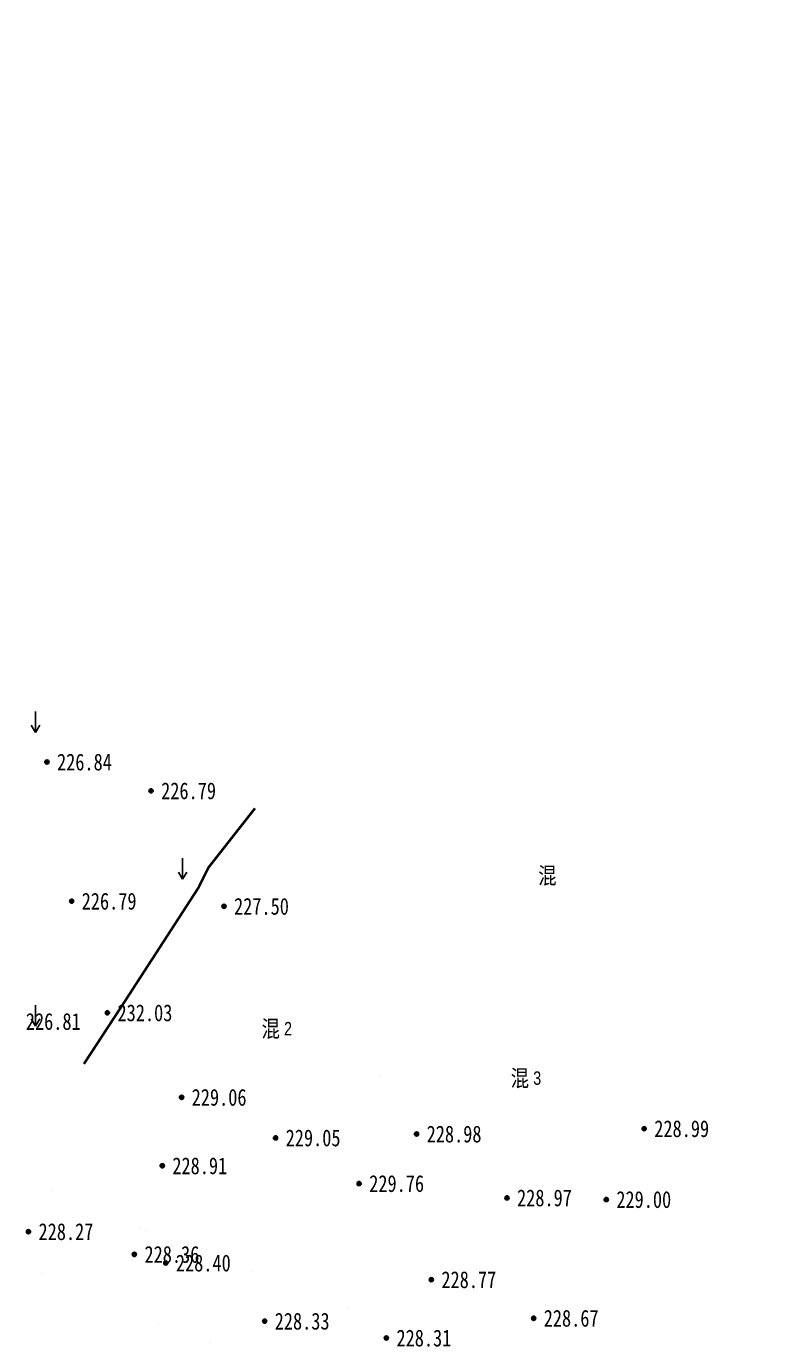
# Model space of a CAD drawing. Header units: millimetres. Extents: x -725 to 2274960, y -506 to 2980382.
# Drawn here: x 560571.5 to 560615.3, y 2885505.5 to 2885583.8 of the extents above; entities that cross this region are included whole.
import ezdxf
from ezdxf.enums import TextEntityAlignment as Align

# ---------------------------------------------------------------- set-up
doc = ezdxf.new("R2010")
doc.units = ezdxf.units.MM
doc.header["$LTSCALE"] = 1000
doc.linetypes.add('X3', pattern=[5, 4, -1])
for name, color, linetype in [('DLSS', 8, 'Continuous'), ('GCD', 8, 'Continuous'), ('JMD', 8, 'Continuous'), ('YHJ_剖面_梁板', 4, 'Continuous'), ('ZBTZ', 8, 'Continuous')]:
    doc.layers.add(name, color=color, linetype=linetype)
doc.styles.add('等线体', font='simhei.ttf')
doc.styles.add('细等线体', font='', dxfattribs={"width": 0.8})
doc.styles.get('细等线体').set_extended_font_data('FZXiDengXian-Z06S')
doc.linetypes.add('1161', pattern='A,0,[149,AAA.SHX,S=0.15,R=0,X=0,Y=0],-1.6', length=1.6)
doc.linetypes.add('443', pattern='A,5,[169,AAA.SHX,S=0.83,R=0,X=0,Y=0],5', length=10)

# ---------------------------------------------------------------- blocks, each defined once
blk = doc.blocks.new('gc120')
for p, q in [((0, 0), (0, 2.5)), ((-0.5, 0.87), (0, 0)), ((0, 0), (0.5, 0.87))]:
    blk.add_line(p, q)
blk = doc.blocks.new('gc200')
h = blk.add_hatch(color=256)
edge = h.paths.add_edge_path()
edge.add_arc((0, 0), 0.25, 0, 360)
blk.add_circle((0, 0), 0.25)

msp = doc.modelspace()

# ---------------------------------------------------------------- linework, layer by layer
at = {"layer": 'DLSS', "linetype": 'X3', "const_width": 0.0001, "flags": 128}
for points, elevation in [([(560602.7051, 2885498.5574), (560587.9401, 2885503.5184), (560577.2169, 2885507.2568), (560567.1558, 2885512.0239), (560553.8781, 2885519.2211), (560538.0305, 2885531.2246), (560524.6792, 2885542.6793), (560513.0957, 2885552.6893), (560495.4796, 2885568.2188), (560484.0251, 2885577.9468), (560458.6705, 2885596.5553), (560431.8988, 2885614.212), (560412.7416, 2885627.4434), (560396.9685, 2885635.5986), (560390.6671, 2885639.1491)], 222.1495), ([(560412.158, 2885633.289), (560418.9093, 2885629.2711), (560425.987, 2885624.5234), (560438.1994, 2885616.0126), (560446.8462, 2885610.0254), (560461.2674, 2885600.435), (560468.4164, 2885595.6736), (560482.6738, 2885585.0549), (560495.5396, 2885574.2139), (560510.3611, 2885561.808), (560525.307, 2885548.57), (560534.2104, 2885540.6416), (560541.3275, 2885534.5549), (560549.242, 2885528.2381), (560556.1877, 2885523.4429), (560565.2041, 2885518.4674), (560574.7122, 2885513.6644), (560583.2466, 2885510.3415), (560592.3922, 2885506.7754), (560600.8898, 2885504.2336), (560604.4755, 2885502.9819)], 222.9981)]:
    msp.add_lwpolyline(points, dxfattribs=dict(at, elevation=elevation))
at = {"layer": 'DLSS', "color": 4, "const_width": 0.0001, "flags": 128}
for points, elevation in [([(560602.7051, 2885498.5574), (560587.9401, 2885503.5184), (560577.2169, 2885507.2568), (560567.1558, 2885512.0239), (560553.8781, 2885519.2211), (560538.0305, 2885531.2246), (560524.6792, 2885542.6793), (560513.0957, 2885552.6893), (560495.4796, 2885568.2188), (560484.0251, 2885577.9468), (560458.6705, 2885596.5553), (560431.8988, 2885614.212), (560412.7416, 2885627.4434), (560396.9685, 2885635.5986), (560390.6671, 2885639.1491)], 222.1495), ([(560412.158, 2885633.289), (560418.9093, 2885629.2711), (560425.987, 2885624.5234), (560438.1994, 2885616.0126), (560446.8462, 2885610.0254), (560461.2674, 2885600.435), (560468.4164, 2885595.6736), (560482.6738, 2885585.0549), (560495.5396, 2885574.2139), (560510.3611, 2885561.808), (560525.307, 2885548.57), (560534.2104, 2885540.6416), (560541.3275, 2885534.5549), (560549.242, 2885528.2381), (560556.1877, 2885523.4429), (560565.2041, 2885518.4674), (560574.7122, 2885513.6644), (560583.2466, 2885510.3415), (560592.3922, 2885506.7754), (560600.8898, 2885504.2336), (560604.4755, 2885502.9819)], 222.9981)]:
    msp.add_lwpolyline(points, dxfattribs=dict(at, elevation=elevation))
at = {"layer": 'JMD', "linetype": 'Continuous', "flags": 128}
for points, const_width, elevation in [([(560603.0878, 2885528.9522), (560599.0049, 2885530.8111), (560603.138, 2885537.9333), (560606.9362, 2885535.8075)], 0.00000223, 225.532), ([(560603.0878, 2885528.9522), (560599.0049, 2885530.8111), (560603.138, 2885537.9333), (560606.9362, 2885535.8075)], 0.00000223, 225.532), ([(560589.7517, 2885516.8122), (560578.7982, 2885523.5465), (560583.7418, 2885531.4879), (560594.6574, 2885524.6929)], 0.00000223, 233.7805), ([(560589.7517, 2885516.8122), (560578.7982, 2885523.5465), (560583.7418, 2885531.4879), (560594.6574, 2885524.6929)], 0.00000223, 233.7805), ([(560605.1201, 2885513.9137), (560593.5992, 2885520.2599), (560597.8903, 2885528.3959), (560609.5226, 2885522.2608)], 0.00000224, 236.9366), ([(560605.1201, 2885513.9137), (560593.5992, 2885520.2599), (560597.8903, 2885528.3959), (560609.5226, 2885522.2608)], 0.00000224, 236.9366)]:
    msp.add_lwpolyline(points, close=True, dxfattribs=dict(at, const_width=const_width, elevation=elevation))
at = {"layer": 'JMD', "linetype": '443', "elevation": 222.8669, "flags": 128}
msp.add_lwpolyline([(560574.9452, 2885522.0387, 0.15, 0.15, 0), (560577.2934, 2885525.6314, 0.15, 0.15, 0), (560581.7677, 2885532.5408, 0.15, 0.15, 0), (560582.3527, 2885533.7277, 0.15, 0.15, 0), (560585.1268, 2885537.2618, 0.15, 0.15, 0)], format="xyseb", dxfattribs=at)
msp.add_lwpolyline([(560574.9452, 2885522.0387, 0.15, 0.15, 0), (560577.2934, 2885525.6314, 0.15, 0.15, 0), (560581.7677, 2885532.5408, 0.15, 0.15, 0), (560582.3527, 2885533.7277, 0.15, 0.15, 0), (560585.1268, 2885537.2618, 0.15, 0.15, 0)], format="xyseb", dxfattribs=at)
at = {"layer": 'YHJ_剖面_梁板'}
msp.add_circle((589254.9496, 2837256.879), 143124.932, dxfattribs=at)
at = {"layer": 'ZBTZ', "linetype": '1161', "elevation": 226.2221, "flags": 128}
msp.add_lwpolyline([(560574.1609, 2885522.3256, 0.00000223, 0.00000223, 0), (560584.5865, 2885538.0371, 0.00000222, 0.00000222, 0), (560559.9007, 2885554.8719, 0.00000222, 0.00000222, 0), (560568.7394, 2885570.6672, 0.00000222, 0.00000222, 0), (560563.5464, 2885572.2264, 0.00000222, 0.00000222, 0), (560559.2698, 2885572.1513, 0.00000222, 0.00000222, 0), (560556.7223, 2885570.4754, 0.00000222, 0.00000222, 0), (560553.8574, 2885570.6162, 0.00000222, 0.00000222, 0), (560546.1164, 2885577.208, 0.00000222, 0.00000222, 0), (560540.1629, 2885583.6619, 0.00000222, 0.00000222, 0), (560533.3159, 2885571.9124, 0.00000222, 0.00000222, 0), (560546.1356, 2885561.733, 0.00000222, 0.00000222, 0), (560537.7737, 2885548.4807, 0.00000222, 0.00000222, 0), (560545.5816, 2885538.8237, 0.00000222, 0.00000222, 0), (560555.6923, 2885531.452, 0.00000222, 0.00000222, 0), (560566.2805, 2885522.9236, 0.00000222, 0.00000222, 0), (560572.3336, 2885520.0936, 0.00000223, 0.00000223, 0), (560574.1609, 2885522.3256, 0.00000223, 0.00000223, 0)], format="xyseb", dxfattribs=at)
msp.add_lwpolyline([(560574.1609, 2885522.3256, 0.00000223, 0.00000223, 0), (560584.5865, 2885538.0371, 0.00000222, 0.00000222, 0), (560559.9007, 2885554.8719, 0.00000222, 0.00000222, 0), (560568.7394, 2885570.6672, 0.00000222, 0.00000222, 0), (560563.5464, 2885572.2264, 0.00000222, 0.00000222, 0), (560559.2698, 2885572.1513, 0.00000222, 0.00000222, 0), (560556.7223, 2885570.4754, 0.00000222, 0.00000222, 0), (560553.8574, 2885570.6162, 0.00000222, 0.00000222, 0), (560546.1164, 2885577.208, 0.00000222, 0.00000222, 0), (560540.1629, 2885583.6619, 0.00000222, 0.00000222, 0), (560533.3159, 2885571.9124, 0.00000222, 0.00000222, 0), (560546.1356, 2885561.733, 0.00000222, 0.00000222, 0), (560537.7737, 2885548.4807, 0.00000222, 0.00000222, 0), (560545.5816, 2885538.8237, 0.00000222, 0.00000222, 0), (560555.6923, 2885531.452, 0.00000222, 0.00000222, 0), (560566.2805, 2885522.9236, 0.00000222, 0.00000222, 0), (560572.3336, 2885520.0936, 0.00000223, 0.00000223, 0), (560574.1609, 2885522.3256, 0.00000223, 0.00000223, 0)], format="xyseb", dxfattribs=at)

# ---------------------------------------------------------------- block references
at = {"layer": 'GCD', "linetype": 'Continuous'}
ref = msp.add_blockref('gc200', (560572.745, 2885540.017, 226.837), dxfattribs=dict(at, xscale=0.5, yscale=0.5, zscale=0.5))
ref.add_attrib('height', '226.84', dxfattribs={"linetype": 'Continuous', "height": 1, "style": '等线体', "width": 0.8}).set_placement((560573.345, 2885540.017, 226.837), align=Align.MIDDLE_LEFT)
ref = msp.add_blockref('gc200', (560572.745, 2885540.017, 226.837), dxfattribs=dict(at, xscale=0.5, yscale=0.5, zscale=0.5))
ref.add_attrib('height', '226.84', dxfattribs={"linetype": 'Continuous', "height": 1, "style": '等线体', "width": 0.8}).set_placement((560573.345, 2885540.017, 226.837), align=Align.MIDDLE_LEFT)
ref = msp.add_blockref('gc200', (560578.942, 2885538.303, 226.789), dxfattribs=dict(at, xscale=0.5, yscale=0.5, zscale=0.5))
ref.add_attrib('height', '226.79', dxfattribs={"linetype": 'Continuous', "height": 1, "style": '等线体', "width": 0.8}).set_placement((560579.542, 2885538.303, 226.789), align=Align.MIDDLE_LEFT)
ref = msp.add_blockref('gc200', (560578.942, 2885538.303, 226.789), dxfattribs=dict(at, xscale=0.5, yscale=0.5, zscale=0.5))
ref.add_attrib('height', '226.79', dxfattribs={"linetype": 'Continuous', "height": 1, "style": '等线体', "width": 0.8}).set_placement((560579.542, 2885538.303, 226.789), align=Align.MIDDLE_LEFT)
ref = msp.add_blockref('gc200', (560574.213, 2885531.731, 226.79), dxfattribs=dict(at, xscale=0.5, yscale=0.5, zscale=0.5))
ref.add_attrib('height', '226.79', dxfattribs={"linetype": 'Continuous', "height": 1, "style": '等线体', "width": 0.8}).set_placement((560574.813, 2885531.731, 226.79), align=Align.MIDDLE_LEFT)
ref = msp.add_blockref('gc200', (560574.213, 2885531.731, 226.79), dxfattribs=dict(at, xscale=0.5, yscale=0.5, zscale=0.5))
ref.add_attrib('height', '226.79', dxfattribs={"linetype": 'Continuous', "height": 1, "style": '等线体', "width": 0.8}).set_placement((560574.813, 2885531.731, 226.79), align=Align.MIDDLE_LEFT)
ref = msp.add_blockref('gc200', (560583.28, 2885531.425, 227.504), dxfattribs=dict(at, xscale=0.5, yscale=0.5, zscale=0.5))
ref.add_attrib('height', '227.50', dxfattribs={"linetype": 'Continuous', "height": 1, "style": '等线体', "width": 0.8}).set_placement((560583.88, 2885531.425, 227.504), align=Align.MIDDLE_LEFT)
ref = msp.add_blockref('gc200', (560583.28, 2885531.425, 227.504), dxfattribs=dict(at, xscale=0.5, yscale=0.5, zscale=0.5))
ref.add_attrib('height', '227.50', dxfattribs={"linetype": 'Continuous', "height": 1, "style": '等线体', "width": 0.8}).set_placement((560583.88, 2885531.425, 227.504), align=Align.MIDDLE_LEFT)
ref = msp.add_blockref('gc200', (560570.889, 2885524.568, 226.806), dxfattribs=dict(at, xscale=0.5, yscale=0.5, zscale=0.5))
ref.add_attrib('height', '226.81', dxfattribs={"linetype": 'Continuous', "height": 1, "style": '等线体', "width": 0.8}).set_placement((560571.489, 2885524.568, 226.806), align=Align.MIDDLE_LEFT)
ref = msp.add_blockref('gc200', (560570.889, 2885524.568, 226.806), dxfattribs=dict(at, xscale=0.5, yscale=0.5, zscale=0.5))
ref.add_attrib('height', '226.81', dxfattribs={"linetype": 'Continuous', "height": 1, "style": '等线体', "width": 0.8}).set_placement((560571.489, 2885524.568, 226.806), align=Align.MIDDLE_LEFT)
ref = msp.add_blockref('gc200', (560576.345, 2885525.082, 232.034), dxfattribs=dict(at, xscale=0.5, yscale=0.5, zscale=0.5))
ref.add_attrib('height', '232.03', dxfattribs={"linetype": 'Continuous', "height": 1, "style": '等线体', "width": 0.8}).set_placement((560576.945, 2885525.082, 232.034), align=Align.MIDDLE_LEFT)
ref = msp.add_blockref('gc200', (560576.345, 2885525.082, 232.034), dxfattribs=dict(at, xscale=0.5, yscale=0.5, zscale=0.5))
ref.add_attrib('height', '232.03', dxfattribs={"linetype": 'Continuous', "height": 1, "style": '等线体', "width": 0.8}).set_placement((560576.945, 2885525.082, 232.034), align=Align.MIDDLE_LEFT)
ref = msp.add_blockref('gc200', (560580.758, 2885520.05, 229.06), dxfattribs=dict(at, xscale=0.5, yscale=0.5, zscale=0.5))
ref.add_attrib('height', '229.06', dxfattribs={"linetype": 'Continuous', "height": 1, "style": '等线体', "width": 0.8}).set_placement((560581.358, 2885520.05, 229.06), align=Align.MIDDLE_LEFT)
ref = msp.add_blockref('gc200', (560580.758, 2885520.05, 229.06), dxfattribs=dict(at, xscale=0.5, yscale=0.5, zscale=0.5))
ref.add_attrib('height', '229.06', dxfattribs={"linetype": 'Continuous', "height": 1, "style": '等线体', "width": 0.8}).set_placement((560581.358, 2885520.05, 229.06), align=Align.MIDDLE_LEFT)
ref = msp.add_blockref('gc200', (560586.351, 2885517.634, 229.051), dxfattribs=dict(at, xscale=0.5, yscale=0.5, zscale=0.5))
ref.add_attrib('height', '229.05', dxfattribs={"linetype": 'Continuous', "height": 1, "style": '等线体', "width": 0.8}).set_placement((560586.951, 2885517.634, 229.051), align=Align.MIDDLE_LEFT)
ref = msp.add_blockref('gc200', (560586.351, 2885517.634, 229.051), dxfattribs=dict(at, xscale=0.5, yscale=0.5, zscale=0.5))
ref.add_attrib('height', '229.05', dxfattribs={"linetype": 'Continuous', "height": 1, "style": '等线体', "width": 0.8}).set_placement((560586.951, 2885517.634, 229.051), align=Align.MIDDLE_LEFT)
ref = msp.add_blockref('gc200', (560594.742, 2885517.865, 228.982), dxfattribs=dict(at, xscale=0.5, yscale=0.5, zscale=0.5))
ref.add_attrib('height', '228.98', dxfattribs={"linetype": 'Continuous', "height": 1, "style": '等线体', "width": 0.8}).set_placement((560595.342, 2885517.865, 228.982), align=Align.MIDDLE_LEFT)
ref = msp.add_blockref('gc200', (560594.742, 2885517.865, 228.982), dxfattribs=dict(at, xscale=0.5, yscale=0.5, zscale=0.5))
ref.add_attrib('height', '228.98', dxfattribs={"linetype": 'Continuous', "height": 1, "style": '等线体', "width": 0.8}).set_placement((560595.342, 2885517.865, 228.982), align=Align.MIDDLE_LEFT)
ref = msp.add_blockref('gc200', (560608.288, 2885518.182, 228.986), dxfattribs=dict(at, xscale=0.5, yscale=0.5, zscale=0.5))
ref.add_attrib('height', '228.99', dxfattribs={"linetype": 'Continuous', "height": 1, "style": '等线体', "width": 0.8}).set_placement((560608.888, 2885518.182, 228.986), align=Align.MIDDLE_LEFT)
ref = msp.add_blockref('gc200', (560608.288, 2885518.182, 228.986), dxfattribs=dict(at, xscale=0.5, yscale=0.5, zscale=0.5))
ref.add_attrib('height', '228.99', dxfattribs={"linetype": 'Continuous', "height": 1, "style": '等线体', "width": 0.8}).set_placement((560608.888, 2885518.182, 228.986), align=Align.MIDDLE_LEFT)
ref = msp.add_blockref('gc200', (560579.608, 2885515.972, 228.905), dxfattribs=dict(at, xscale=0.5, yscale=0.5, zscale=0.5))
ref.add_attrib('height', '228.91', dxfattribs={"linetype": 'Continuous', "height": 1, "style": '等线体', "width": 0.8}).set_placement((560580.208, 2885515.972, 228.905), align=Align.MIDDLE_LEFT)
ref = msp.add_blockref('gc200', (560579.608, 2885515.972, 228.905), dxfattribs=dict(at, xscale=0.5, yscale=0.5, zscale=0.5))
ref.add_attrib('height', '228.91', dxfattribs={"linetype": 'Continuous', "height": 1, "style": '等线体', "width": 0.8}).set_placement((560580.208, 2885515.972, 228.905), align=Align.MIDDLE_LEFT)
ref = msp.add_blockref('gc200', (560591.325, 2885514.915, 229.758), dxfattribs=dict(at, xscale=0.5, yscale=0.5, zscale=0.5))
ref.add_attrib('height', '229.76', dxfattribs={"linetype": 'Continuous', "height": 1, "style": '等线体', "width": 0.8}).set_placement((560591.925, 2885514.915, 229.758), align=Align.MIDDLE_LEFT)
ref = msp.add_blockref('gc200', (560591.325, 2885514.915, 229.758), dxfattribs=dict(at, xscale=0.5, yscale=0.5, zscale=0.5))
ref.add_attrib('height', '229.76', dxfattribs={"linetype": 'Continuous', "height": 1, "style": '等线体', "width": 0.8}).set_placement((560591.925, 2885514.915, 229.758), align=Align.MIDDLE_LEFT)
ref = msp.add_blockref('gc200', (560600.122, 2885514.062, 228.97), dxfattribs=dict(at, xscale=0.5, yscale=0.5, zscale=0.5))
ref.add_attrib('height', '228.97', dxfattribs={"linetype": 'Continuous', "height": 1, "style": '等线体', "width": 0.8}).set_placement((560600.722, 2885514.062, 228.97), align=Align.MIDDLE_LEFT)
ref = msp.add_blockref('gc200', (560600.122, 2885514.062, 228.97), dxfattribs=dict(at, xscale=0.5, yscale=0.5, zscale=0.5))
ref.add_attrib('height', '228.97', dxfattribs={"linetype": 'Continuous', "height": 1, "style": '等线体', "width": 0.8}).set_placement((560600.722, 2885514.062, 228.97), align=Align.MIDDLE_LEFT)
ref = msp.add_blockref('gc200', (560606.03, 2885513.964, 229.001), dxfattribs=dict(at, xscale=0.5, yscale=0.5, zscale=0.5))
ref.add_attrib('height', '229.00', dxfattribs={"linetype": 'Continuous', "height": 1, "style": '等线体', "width": 0.8}).set_placement((560606.63, 2885513.964, 229.001), align=Align.MIDDLE_LEFT)
ref = msp.add_blockref('gc200', (560606.03, 2885513.964, 229.001), dxfattribs=dict(at, xscale=0.5, yscale=0.5, zscale=0.5))
ref.add_attrib('height', '229.00', dxfattribs={"linetype": 'Continuous', "height": 1, "style": '等线体', "width": 0.8}).set_placement((560606.63, 2885513.964, 229.001), align=Align.MIDDLE_LEFT)
ref = msp.add_blockref('gc200', (560571.644, 2885512.051, 228.27), dxfattribs=dict(at, xscale=0.5, yscale=0.5, zscale=0.5))
ref.add_attrib('height', '228.27', dxfattribs={"linetype": 'Continuous', "height": 1, "style": '等线体', "width": 0.8}).set_placement((560572.244, 2885512.051, 228.27), align=Align.MIDDLE_LEFT)
ref = msp.add_blockref('gc200', (560571.644, 2885512.051, 228.27), dxfattribs=dict(at, xscale=0.5, yscale=0.5, zscale=0.5))
ref.add_attrib('height', '228.27', dxfattribs={"linetype": 'Continuous', "height": 1, "style": '等线体', "width": 0.8}).set_placement((560572.244, 2885512.051, 228.27), align=Align.MIDDLE_LEFT)
ref = msp.add_blockref('gc200', (560577.95, 2885510.695, 228.363), dxfattribs=dict(at, xscale=0.5, yscale=0.5, zscale=0.5))
ref.add_attrib('height', '228.36', dxfattribs={"linetype": 'Continuous', "height": 1, "style": '等线体', "width": 0.8}).set_placement((560578.55, 2885510.695, 228.363), align=Align.MIDDLE_LEFT)
ref = msp.add_blockref('gc200', (560577.95, 2885510.695, 228.363), dxfattribs=dict(at, xscale=0.5, yscale=0.5, zscale=0.5))
ref.add_attrib('height', '228.36', dxfattribs={"linetype": 'Continuous', "height": 1, "style": '等线体', "width": 0.8}).set_placement((560578.55, 2885510.695, 228.363), align=Align.MIDDLE_LEFT)
ref = msp.add_blockref('gc200', (560579.819, 2885510.184, 228.398), dxfattribs=dict(at, xscale=0.5, yscale=0.5, zscale=0.5))
ref.add_attrib('height', '228.40', dxfattribs={"linetype": 'Continuous', "height": 1, "style": '等线体', "width": 0.8}).set_placement((560580.419, 2885510.184, 228.398), align=Align.MIDDLE_LEFT)
ref = msp.add_blockref('gc200', (560579.819, 2885510.184, 228.398), dxfattribs=dict(at, xscale=0.5, yscale=0.5, zscale=0.5))
ref.add_attrib('height', '228.40', dxfattribs={"linetype": 'Continuous', "height": 1, "style": '等线体', "width": 0.8}).set_placement((560580.419, 2885510.184, 228.398), align=Align.MIDDLE_LEFT)
ref = msp.add_blockref('gc200', (560595.62, 2885509.19, 228.766), dxfattribs=dict(at, xscale=0.5, yscale=0.5, zscale=0.5))
ref.add_attrib('height', '228.77', dxfattribs={"linetype": 'Continuous', "height": 1, "style": '等线体', "width": 0.8}).set_placement((560596.22, 2885509.19, 228.766), align=Align.MIDDLE_LEFT)
ref = msp.add_blockref('gc200', (560595.62, 2885509.19, 228.766), dxfattribs=dict(at, xscale=0.5, yscale=0.5, zscale=0.5))
ref.add_attrib('height', '228.77', dxfattribs={"linetype": 'Continuous', "height": 1, "style": '等线体', "width": 0.8}).set_placement((560596.22, 2885509.19, 228.766), align=Align.MIDDLE_LEFT)
ref = msp.add_blockref('gc200', (560585.699, 2885506.719, 228.329), dxfattribs=dict(at, xscale=0.5, yscale=0.5, zscale=0.5))
ref.add_attrib('height', '228.33', dxfattribs={"linetype": 'Continuous', "height": 1, "style": '等线体', "width": 0.8}).set_placement((560586.299, 2885506.719, 228.329), align=Align.MIDDLE_LEFT)
ref = msp.add_blockref('gc200', (560585.699, 2885506.719, 228.329), dxfattribs=dict(at, xscale=0.5, yscale=0.5, zscale=0.5))
ref.add_attrib('height', '228.33', dxfattribs={"linetype": 'Continuous', "height": 1, "style": '等线体', "width": 0.8}).set_placement((560586.299, 2885506.719, 228.329), align=Align.MIDDLE_LEFT)
ref = msp.add_blockref('gc200', (560601.71, 2885506.893, 228.67), dxfattribs=dict(at, xscale=0.5, yscale=0.5, zscale=0.5))
ref.add_attrib('height', '228.67', dxfattribs={"linetype": 'Continuous', "height": 1, "style": '等线体', "width": 0.8}).set_placement((560602.31, 2885506.893, 228.67), align=Align.MIDDLE_LEFT)
ref = msp.add_blockref('gc200', (560601.71, 2885506.893, 228.67), dxfattribs=dict(at, xscale=0.5, yscale=0.5, zscale=0.5))
ref.add_attrib('height', '228.67', dxfattribs={"linetype": 'Continuous', "height": 1, "style": '等线体', "width": 0.8}).set_placement((560602.31, 2885506.893, 228.67), align=Align.MIDDLE_LEFT)
ref = msp.add_blockref('gc200', (560592.946, 2885505.715, 228.311), dxfattribs=dict(at, xscale=0.5, yscale=0.5, zscale=0.5))
ref.add_attrib('height', '228.31', dxfattribs={"linetype": 'Continuous', "height": 1, "style": '等线体', "width": 0.8}).set_placement((560593.546, 2885505.715, 228.311), align=Align.MIDDLE_LEFT)
ref = msp.add_blockref('gc200', (560592.946, 2885505.715, 228.311), dxfattribs=dict(at, xscale=0.5, yscale=0.5, zscale=0.5))
ref.add_attrib('height', '228.31', dxfattribs={"linetype": 'Continuous', "height": 1, "style": '等线体', "width": 0.8}).set_placement((560593.546, 2885505.715, 228.311), align=Align.MIDDLE_LEFT)
at = {"layer": 'ZBTZ', "linetype": 'Continuous', "xscale": 0.5, "yscale": 0.5}
for p in [(560572.0659, 2885541.7837, 220.6737), (560572.0659, 2885541.7837, 220.6737), (560580.8159, 2885533.0337, 220.744), (560580.8159, 2885533.0337, 220.744), (560572.0659, 2885524.2837, 220.6443), (560572.0659, 2885524.2837, 220.6443)]:
    msp.add_blockref('gc120', p, dxfattribs=at)

# ---------------------------------------------------------------- texts
at = {"layer": 'JMD', "linetype": 'Continuous', "style": '细等线体', "width": 0.8}
msp.add_text('混', height=1, dxfattribs=at).set_placement((560602.5262, 2885533.2666, 225.532), align=Align.MIDDLE)
msp.add_text('混', height=1, dxfattribs=at).set_placement((560602.5262, 2885533.2666, 225.532), align=Align.MIDDLE)
for p in [(560586.6053, 2885524.1392, 233.7805), (560586.6053, 2885524.1392, 233.7805), (560601.4327, 2885521.1943, 236.9366), (560601.4327, 2885521.1943, 236.9366)]:
    msp.add_text('混', height=1, dxfattribs=at).set_placement(p, align=Align.MIDDLE_RIGHT)
for s, p in [('2', (560586.8553, 2885524.1392, 233.7805)), ('2', (560586.8553, 2885524.1392, 233.7805)), ('3', (560601.6827, 2885521.1943, 236.9366)), ('3', (560601.6827, 2885521.1943, 236.9366))]:
    msp.add_text(s, height=0.8, dxfattribs=at).set_placement(p, align=Align.MIDDLE_LEFT)

doc.saveas('drawing.dxf')
